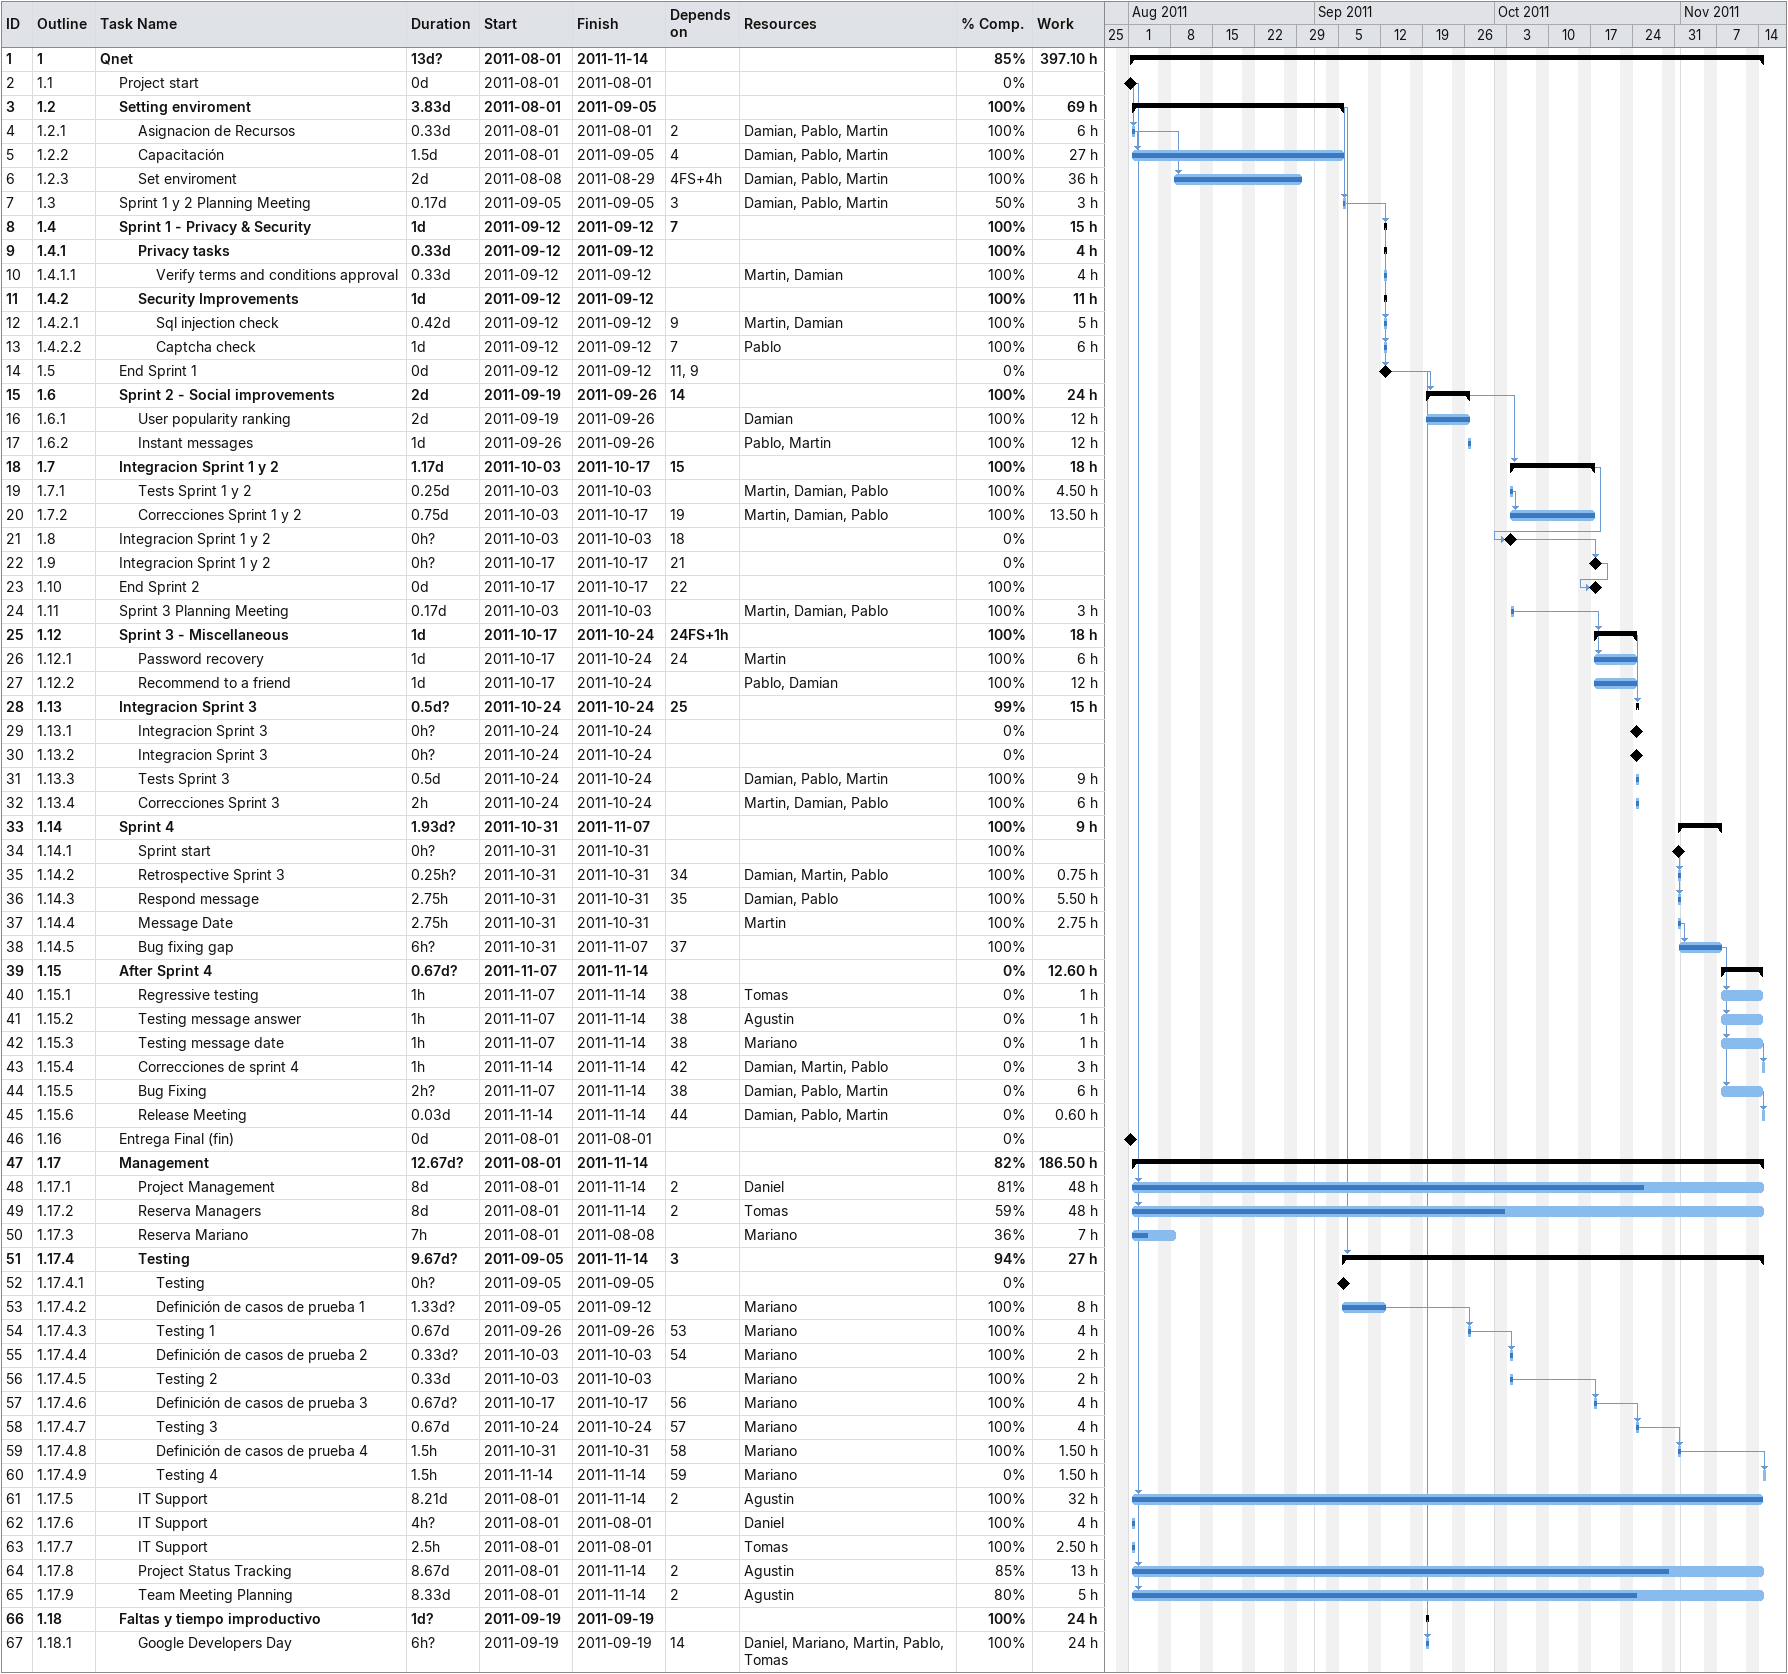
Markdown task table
| ID | WBS | Task | Duration | Start | Finish | Predecessors | Resources | % complete | Work (h) |
|---|---|---|---|---|---|---|---|---|---|
| 1 | 1 | **Qnet** | 13d? | 2011-08-01 | 2011-11-14 |  |  | 85 | 397.10 |
| 2 | 1.1 | Project start | 0d | 2011-08-01 | 2011-08-01 |  |  | 0 |  |
| 3 | 1.2 | **Setting enviroment** | 3.83d | 2011-08-01 | 2011-09-05 |  |  | 100 | 69 |
| 4 | 1.2.1 | Asignacion de Recursos | 0.33d | 2011-08-01 | 2011-08-01 | 2 | Damian, Pablo, Martin | 100 | 6 |
| 5 | 1.2.2 | Capacitación | 1.5d | 2011-08-01 | 2011-09-05 | 4 | Damian, Pablo, Martin | 100 | 27 |
| 6 | 1.2.3 | Set enviroment | 2d | 2011-08-08 | 2011-08-29 | 4FS+4h | Damian, Pablo, Martin | 100 | 36 |
| 7 | 1.3 | Sprint 1 y 2 Planning Meeting | 0.17d | 2011-09-05 | 2011-09-05 | 3 | Damian, Pablo, Martin | 50 | 3 |
| 8 | 1.4 | **Sprint 1 - Privacy & Security** | 1d | 2011-09-12 | 2011-09-12 | 7 |  | 100 | 15 |
| 9 | 1.4.1 | **Privacy tasks** | 0.33d | 2011-09-12 | 2011-09-12 |  |  | 100 | 4 |
| 10 | 1.4.1.1 | Verify terms and conditions approval | 0.33d | 2011-09-12 | 2011-09-12 |  | Martin, Damian | 100 | 4 |
| 11 | 1.4.2 | **Security Improvements** | 1d | 2011-09-12 | 2011-09-12 |  |  | 100 | 11 |
| 12 | 1.4.2.1 | Sql injection check | 0.42d | 2011-09-12 | 2011-09-12 | 9 | Martin, Damian | 100 | 5 |
| 13 | 1.4.2.2 | Captcha check | 1d | 2011-09-12 | 2011-09-12 | 7 | Pablo | 100 | 6 |
| 14 | 1.5 | End Sprint 1 | 0d | 2011-09-12 | 2011-09-12 | 11, 9 |  | 0 |  |
| 15 | 1.6 | **Sprint 2 - Social improvements** | 2d | 2011-09-19 | 2011-09-26 | 14 |  | 100 | 24 |
| 16 | 1.6.1 | User popularity ranking | 2d | 2011-09-19 | 2011-09-26 |  | Damian | 100 | 12 |
| 17 | 1.6.2 | Instant messages | 1d | 2011-09-26 | 2011-09-26 |  | Pablo, Martin | 100 | 12 |
| 18 | 1.7 | **Integracion Sprint 1 y 2** | 1.17d | 2011-10-03 | 2011-10-17 | 15 |  | 100 | 18 |
| 19 | 1.7.1 | Tests Sprint 1 y 2 | 0.25d | 2011-10-03 | 2011-10-03 |  | Martin, Damian, Pablo | 100 | 4.50 |
| 20 | 1.7.2 | Correcciones Sprint 1 y 2 | 0.75d | 2011-10-03 | 2011-10-17 | 19 | Martin, Damian, Pablo | 100 | 13.50 |
| 21 | 1.8 | Integracion Sprint 1 y 2 | 0h? | 2011-10-03 | 2011-10-03 | 18 |  | 0 |  |
| 22 | 1.9 | Integracion Sprint 1 y 2 | 0h? | 2011-10-17 | 2011-10-17 | 21 |  | 0 |  |
| 23 | 1.10 | End Sprint 2 | 0d | 2011-10-17 | 2011-10-17 | 22 |  | 100 |  |
| 24 | 1.11 | Sprint 3 Planning Meeting | 0.17d | 2011-10-03 | 2011-10-03 |  | Martin, Damian, Pablo | 100 | 3 |
| 25 | 1.12 | **Sprint 3 - Miscellaneous** | 1d | 2011-10-17 | 2011-10-24 | 24FS+1h |  | 100 | 18 |
| 26 | 1.12.1 | Password recovery | 1d | 2011-10-17 | 2011-10-24 | 24 | Martin | 100 | 6 |
| 27 | 1.12.2 | Recommend to a friend | 1d | 2011-10-17 | 2011-10-24 |  | Pablo, Damian | 100 | 12 |
| 28 | 1.13 | **Integracion Sprint 3** | 0.5d? | 2011-10-24 | 2011-10-24 | 25 |  | 99 | 15 |
| 29 | 1.13.1 | Integracion Sprint 3 | 0h? | 2011-10-24 | 2011-10-24 |  |  | 0 |  |
| 30 | 1.13.2 | Integracion Sprint 3 | 0h? | 2011-10-24 | 2011-10-24 |  |  | 0 |  |
| 31 | 1.13.3 | Tests Sprint 3 | 0.5d | 2011-10-24 | 2011-10-24 |  | Damian, Pablo, Martin | 100 | 9 |
| 32 | 1.13.4 | Correcciones Sprint 3 | 2h | 2011-10-24 | 2011-10-24 |  | Martin, Damian, Pablo | 100 | 6 |
| 33 | 1.14 | **Sprint 4** | 1.93d? | 2011-10-31 | 2011-11-07 |  |  | 100 | 9 |
| 34 | 1.14.1 | Sprint start | 0h? | 2011-10-31 | 2011-10-31 |  |  | 100 |  |
| 35 | 1.14.2 | Retrospective Sprint 3 | 0.25h? | 2011-10-31 | 2011-10-31 | 34 | Damian, Martin, Pablo | 100 | 0.75 |
| 36 | 1.14.3 | Respond message | 2.75h | 2011-10-31 | 2011-10-31 | 35 | Damian, Pablo | 100 | 5.50 |
| 37 | 1.14.4 | Message Date | 2.75h | 2011-10-31 | 2011-10-31 |  | Martin | 100 | 2.75 |
| 38 | 1.14.5 | Bug fixing gap | 6h? | 2011-10-31 | 2011-11-07 | 37 |  | 100 |  |
| 39 | 1.15 | **After Sprint 4** | 0.67d? | 2011-11-07 | 2011-11-14 |  |  | 0 | 12.60 |
| 40 | 1.15.1 | Regressive testing | 1h | 2011-11-07 | 2011-11-14 | 38 | Tomas | 0 | 1 |
| 41 | 1.15.2 | Testing message answer | 1h | 2011-11-07 | 2011-11-14 | 38 | Agustin | 0 | 1 |
| 42 | 1.15.3 | Testing message date | 1h | 2011-11-07 | 2011-11-14 | 38 | Mariano | 0 | 1 |
| 43 | 1.15.4 | Correcciones de sprint 4 | 1h | 2011-11-14 | 2011-11-14 | 42 | Damian, Martin, Pablo | 0 | 3 |
| 44 | 1.15.5 | Bug Fixing | 2h? | 2011-11-07 | 2011-11-14 | 38 | Damian, Pablo, Martin | 0 | 6 |
| 45 | 1.15.6 | Release Meeting | 0.03d | 2011-11-14 | 2011-11-14 | 44 | Damian, Pablo, Martin | 0 | 0.60 |
| 46 | 1.16 | Entrega Final (fin) | 0d | 2011-08-01 | 2011-08-01 |  |  | 0 |  |
| 47 | 1.17 | **Management** | 12.67d? | 2011-08-01 | 2011-11-14 |  |  | 82 | 186.50 |
| 48 | 1.17.1 | Project Management | 8d | 2011-08-01 | 2011-11-14 | 2 | Daniel | 81 | 48 |
| 49 | 1.17.2 | Reserva Managers | 8d | 2011-08-01 | 2011-11-14 | 2 | Tomas | 59 | 48 |
| 50 | 1.17.3 | Reserva Mariano | 7h | 2011-08-01 | 2011-08-08 |  | Mariano | 36 | 7 |
| 51 | 1.17.4 | **Testing** | 9.67d? | 2011-09-05 | 2011-11-14 | 3 |  | 94 | 27 |
| 52 | 1.17.4.1 | Testing | 0h? | 2011-09-05 | 2011-09-05 |  |  | 0 |  |
| 53 | 1.17.4.2 | Definición de casos de prueba 1 | 1.33d? | 2011-09-05 | 2011-09-12 |  | Mariano | 100 | 8 |
| 54 | 1.17.4.3 | Testing 1 | 0.67d | 2011-09-26 | 2011-09-26 | 53 | Mariano | 100 | 4 |
| 55 | 1.17.4.4 | Definición de casos de prueba 2 | 0.33d? | 2011-10-03 | 2011-10-03 | 54 | Mariano | 100 | 2 |
| 56 | 1.17.4.5 | Testing 2 | 0.33d | 2011-10-03 | 2011-10-03 |  | Mariano | 100 | 2 |
| 57 | 1.17.4.6 | Definición de casos de prueba 3 | 0.67d? | 2011-10-17 | 2011-10-17 | 56 | Mariano | 100 | 4 |
| 58 | 1.17.4.7 | Testing 3 | 0.67d | 2011-10-24 | 2011-10-24 | 57 | Mariano | 100 | 4 |
| 59 | 1.17.4.8 | Definición de casos de prueba 4 | 1.5h | 2011-10-31 | 2011-10-31 | 58 | Mariano | 100 | 1.50 |
| 60 | 1.17.4.9 | Testing 4 | 1.5h | 2011-11-14 | 2011-11-14 | 59 | Mariano | 0 | 1.50 |
| 61 | 1.17.5 | IT Support | 8.21d | 2011-08-01 | 2011-11-14 | 2 | Agustin | 100 | 32 |
| 62 | 1.17.6 | IT Support | 4h? | 2011-08-01 | 2011-08-01 |  | Daniel | 100 | 4 |
| 63 | 1.17.7 | IT Support | 2.5h | 2011-08-01 | 2011-08-01 |  | Tomas | 100 | 2.50 |
| 64 | 1.17.8 | Project Status Tracking | 8.67d | 2011-08-01 | 2011-11-14 | 2 | Agustin | 85 | 13 |
| 65 | 1.17.9 | Team Meeting Planning | 8.33d | 2011-08-01 | 2011-11-14 | 2 | Agustin | 80 | 5 |
| 66 | 1.18 | **Faltas y tiempo improductivo** | 1d? | 2011-09-19 | 2011-09-19 |  |  | 100 | 24 |
| 67 | 1.18.1 | Google Developers Day | 6h? | 2011-09-19 | 2011-09-19 | 14 | Daniel, Mariano, Martin, Pablo, Tomas | 100 | 24 |
